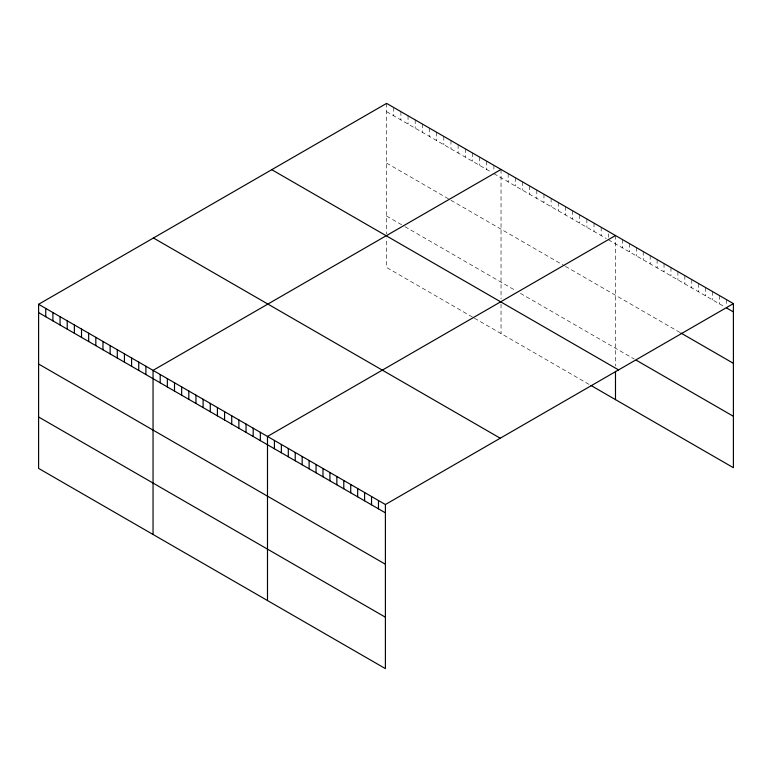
<?xml version="1.0" encoding="UTF-8"?>
<svg xmlns="http://www.w3.org/2000/svg" width="772" height="772" viewBox="0 0 772 772"><rect width="100%" height="100%" fill="white"/><g stroke="black" fill="none" stroke-linecap="round" stroke-linejoin="round"><path stroke-width="0.58" stroke-dasharray="3.86 2.9" d="M386.598 103.38L386.598 233.906M386.598 111.689L491.841 172.455M493.887 173.642L606.29 238.538M608.336 239.716L724.483 306.773M386.598 163.104L449.951 199.678M450.973 200.276L564.39 265.761M565.413 266.35L679.891 332.442M386.598 216.073L403.968 226.1M404.991 226.688L515.349 290.407M520.453 293.36L634.314 359.096M472.425 317.041L386.598 267.479L386.598 238.104M474.471 318.218L589.943 384.881M726.462 299.604L726.462 305.538M719.523 295.599L719.523 303.907M712.595 291.594L712.595 299.903M705.656 287.589L705.656 295.898M698.718 283.585L698.718 291.893M691.78 279.58L691.78 287.898M684.851 275.575L684.851 283.893M677.913 271.57L677.913 279.889M670.974 267.566L670.974 275.884M664.036 263.561L664.036 271.879M657.107 259.556L657.107 267.874M650.169 255.551L650.169 263.87M643.23 251.547L643.23 259.865M636.292 247.542L636.292 255.86M629.354 243.537L629.354 251.855M622.425 239.532L622.425 247.851M615.487 235.528L615.487 366.063M608.336 233.771L608.336 237.342M601.176 227.267L601.176 235.585M594.025 223.137L594.025 231.455M586.874 219.007L586.874 227.325M579.724 214.877L579.724 223.195M572.573 210.746L572.573 219.065M565.413 206.616L565.413 214.934M558.262 202.486L558.262 210.804M551.111 198.356L551.111 206.674M543.961 194.235L543.961 202.544M536.801 190.105L536.801 198.414M529.65 185.975L529.65 194.283M522.499 181.845L522.499 190.153M515.349 177.714L515.349 186.033M508.188 173.584L508.188 181.903M501.038 169.454L501.038 298.938M501.038 304.178L501.038 333.562M493.887 165.324L493.887 171.259M486.736 161.194L486.736 169.512M479.586 157.063L479.586 165.382M472.425 152.933L472.425 161.251M465.275 148.803L465.275 157.121M458.124 144.673L458.124 152.991M450.973 140.543L450.973 148.861M443.813 136.412L443.813 144.731M436.662 132.282L436.662 140.6M429.512 128.152L429.512 136.47M422.361 124.022L422.361 132.34M415.201 119.901L415.201 128.21M408.05 115.771L408.05 124.08M400.9 111.641L400.9 119.95M393.749 107.511L393.749 115.819"/><path stroke-width="1.16" d="M38.6 304.293L385.402 504.521L385.402 668.62L38.6 468.392L38.6 304.293L386.598 103.38L733.4 303.608L733.4 467.707L590.966 385.469M501.038 169.454L153.049 370.367L153.049 534.475M615.487 235.528L267.488 436.441L267.488 600.548M385.402 504.521L733.4 303.608M726.462 307.912L733.4 311.917M680.885 333.012L733.4 363.332M636.292 360.235L733.4 416.301M271.754 169.676L618.565 369.904M153.435 237.988L500.246 438.216M38.6 312.602L385.402 512.83M38.6 364.017L385.402 564.245M38.6 416.986L385.402 617.214M615.487 371.303L615.487 399.635M378.473 500.517L378.473 508.825M371.535 496.512L371.535 504.82M364.596 492.507L364.596 500.816M357.658 488.502L357.658 496.811M350.729 484.498L350.729 492.806M343.791 480.493L343.791 488.801M336.853 476.488L336.853 484.797M329.914 472.483L329.914 480.792M322.986 468.479L322.986 476.797M316.047 464.474L316.047 472.792M309.109 460.469L309.109 468.787M302.17 456.464L302.17 464.783M295.232 452.46L295.232 460.778M288.303 448.455L288.303 456.773M281.365 444.45L281.365 452.768M274.427 440.445L274.427 448.764M260.338 432.31L260.338 440.629M253.187 428.18L253.187 436.498M246.036 424.05L246.036 432.368M238.876 419.92L238.876 428.238M231.725 415.79L231.725 424.108M224.575 411.659L224.575 419.978M217.424 407.529L217.424 415.847M210.274 403.399L210.274 411.717M203.113 399.269L203.113 407.587M195.963 395.139L195.963 403.457M188.812 391.018L188.812 399.327M181.661 386.888L181.661 395.196M174.501 382.758L174.501 391.066M167.35 378.627L167.35 386.936M160.2 374.497L160.2 382.806M145.889 366.237L145.889 374.555M138.738 362.107L138.738 370.425M131.587 357.976L131.587 366.295M124.437 353.846L124.437 362.164M117.286 349.716L117.286 358.034M110.126 345.586L110.126 353.904M102.975 341.456L102.975 349.774M95.825 337.325L95.825 345.644M88.674 333.195L88.674 341.513M81.514 329.065L81.514 337.383M74.363 324.935L74.363 333.253M67.212 320.805L67.212 329.123M60.062 316.674L60.062 324.993M52.901 312.554L52.901 320.863M45.751 308.424L45.751 316.732"/></g></svg>
